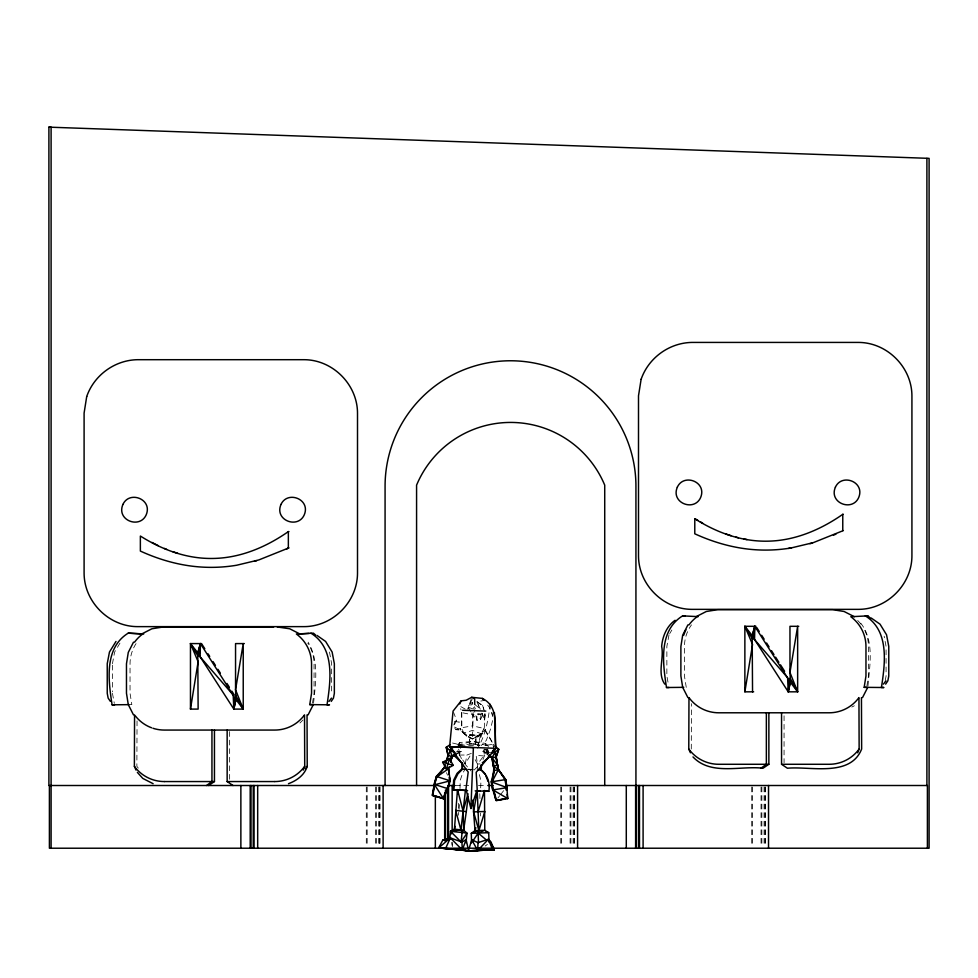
<?xml version="1.0" encoding="UTF-8"?>
<svg xmlns="http://www.w3.org/2000/svg" width="978" height="978" viewBox="0 0 978 978"><rect width="100%" height="100%" fill="white"/><g stroke="black" fill="none" stroke-linecap="round" stroke-linejoin="round"><path stroke-width="0.73" stroke-dasharray="4.89 3.67" d="M137.042 720.933L136.871 766.3A37.054 37.03 90 0 0 138.656 768.561M691.287 749.026L691.458 703.659M472.374 739.087L463.279 733.207L472.521 730.432L481.372 733.842L472.374 739.087L472.704 725.835M459.99 788.549L460.259 780.248L462.533 773.476L465.088 769.221M469.428 743.806L469.758 734.82L475.98 735.04L475.895 744.124L469.428 743.806L475.895 744.124M469.66 743.903L469.758 734.82M475.663 744.026L475.98 735.04M480.663 787.889L480.931 780.982L479.269 774.075M473.181 712.461L472.9 725.884L484.232 728.549L485.1 713.402L473.266 714.894M477.227 769.686L477.545 764.099L476.066 755.334L486.164 756.153M485.394 745.676L485.54 743.39L472.851 741.41L459.819 742.485L457.459 744.943L479.416 745.713M480.577 719.466L480.968 714.295L482.655 714.869L480.577 719.466L477.704 713.61L482.655 714.869M481.885 713.121L484.306 720.175L484.892 713.365M458.462 815.212L458.719 812.339M459.037 809.417L459.611 803.464M484.954 713.427L484.416 718.977L482.362 713.744M490.149 704.294C488.34 719.331 485.601 735.211 477.619 748.243M484.306 720.175L485.296 713.806M472.191 699.502L468.56 705.713L467.924 709.294L471.714 697.29M312.483 703.194L314.06 693.231L314.06 663.805A36.834 36.809 90 0 0 307.85 643.328M313.547 703.194C315.637 683.096 319.146 660.26 308.094 642.155M866.899 685.92L868.476 675.957L868.476 646.531A36.834 36.809 90 0 0 863.048 627.265M867.963 685.92C869.772 665.248 874.564 640.199 860.469 622.839M112.446 663.707L114.622 652.045L116.737 648.512M465.32 763.659L466.934 755.016L471.689 753.28L465.32 763.659L459.293 755.04L459.024 749.71M669.025 634.771L666.862 646.434L666.862 676.055L668.463 684.661M885.261 680.358L886.068 676.055L886.068 646.434L884.173 636.226M484.978 749.295L483.719 755.908L477.545 764.099L474.293 758.097M459.819 742.485L457.386 751.055M492.533 720.615L490.699 728.732L486.249 740.493L481.237 745.517M479.293 740.101L481.139 733.622L484.037 728.512L476.995 747.925M454.892 721.471L459.342 722.18L456.677 720.395L454.892 721.471L453.462 726.422L455.931 729.674L460.577 730.138L466.861 735.26L478.78 735.676L485.308 731.018L485.112 729.71L481.139 733.622L472.386 738.855L466.555 736.238L460.577 730.138L453.462 726.422L456.677 720.395L453.584 712.436M455.931 729.674L460.247 728.61L463.548 732.999L472.386 738.855L478.486 736.654L478.78 735.676M461.799 712.546L461.836 727.718L463.548 732.999L466.555 736.238L466.861 735.26M483.01 759.515L487.166 748.72M117.433 647.326L120.257 642.619M669.734 633.585L671.849 630.052M490.406 752.522L487.826 752.962L482.961 751.385L487.521 754.637L482.961 751.385L484.513 748.904M497.839 798.072L499.685 795.713M500.602 794.539L504.293 789.833M299.953 723.035L303.009 719.979M474.11 770.041L478.254 765.908M468.56 705.713L472.227 702.387L479.709 708.475L476.983 701.801L484.134 700.431M478.486 736.654L485.308 731.018L493.584 744.588M470.968 711.935L468.328 707.216L472.57 703.903L472.227 702.387L475.43 708.903M485.112 846.092L487.423 844.369M456.946 753.83L461.738 751.031L456.139 751.911M456.885 753.708L461.738 751.031L457.826 752.229M851.801 707.07L854.369 705.761M457.459 744.943L472.851 741.41L486.799 745.603M486.848 745.199L492.936 744.344L493.609 746.96M458.364 745.554L472.961 743.671L482.973 745.701M477.545 764.099L479.99 763.867M459.293 755.04L466.934 755.016M129.328 704.612L131.834 704.612L130.037 693.231L130.037 663.805A36.834 36.809 90 0 1 136.248 643.328M455.259 785.505L470.1 785.505M478.474 785.505L487.007 785.505M469.99 734.918L476.213 735.138M467.655 769.221L470.614 769.331M468.132 769.331L475.736 769.625M468.217 769.552L475.442 769.784M462.961 712.864L472.839 714.881L472.472 725.872L461.592 727.754L461.555 712.571M452.545 743.011L458.511 744.478L460.442 748.414M482.961 751.385L487.178 752.889M468.328 707.216L476.017 710.126M465.125 709.038L459.941 706.14L461.054 709.979M480.296 709.233L476.983 701.801L482.582 705.285L484.489 711.238M476.983 701.801L482.863 706.092M485.54 743.39L488.193 746.031L488.254 753.304M464.244 763.268L471.066 771.006M466.555 736.238L460.247 728.61L460.577 730.138M487.68 705.114L490.333 708.634L492.741 716.593M471.628 713.121L477.117 720.431L476.592 713.011M485.112 729.71L495.137 747.045M485.895 749.197L487.863 752.864M446.481 772.681L447.557 775.224M485.748 749.344L487.765 754.833M482.582 705.285L483.743 709.319M477.117 720.431L472.57 703.903M458.633 749.075L461.359 758.745M491.946 712.473L492.545 715.187M487.704 749.295L488.572 753.39M329.488 652.045L331.652 663.707L331.652 693.329M112.446 693.329L114.316 703.365M492.936 744.344L493.988 750.358M686.25 687.338L684.453 675.957L684.453 646.531A36.834 36.809 90 0 1 691.483 624.881M451.824 842.486L452.411 846.667M487.337 749.075L487.826 752.962M458.389 803.305L458.78 809.381M479.782 793.72L479.978 799.698M480.455 813.097L480.528 815.982M784.063 715.823L784.063 762.767M765.481 786.997L765.481 845.236M764.918 786.997L764.943 845.236M764.087 786.997L764.087 845.236M761.874 786.997L761.874 845.236M761.043 786.997L761.043 845.236M752.583 786.997L752.583 845.236M751.715 786.997L751.715 845.236M574.538 786.997L574.538 845.236M573.976 786.997L574 845.236M573.145 786.997L573.145 845.236M570.969 786.997L570.932 845.236M570.101 786.997L570.101 845.236M561.641 786.997L561.641 845.236M560.773 786.997L560.773 845.236M452.154 842.241L452.154 845.236M380.063 786.997L380.063 845.236M379.525 786.997L379.525 845.236M379.501 786.997L379.501 845.236M378.669 786.997L378.669 845.236M376.493 786.997L376.457 845.236M375.625 786.997L375.625 845.236M367.166 786.997L367.166 845.236M366.298 786.997L366.298 845.236M229.647 731.581L229.647 780.053M112.446 665.187L112.446 691.849M857.694 620.48A36.834 36.809 90 0 1 861.447 624.881"/><path stroke-width="1.47" d="M136.015 770.077L134.377 766.3L134.561 714.881M690.419 752.803L688.781 749.026L688.977 697.607A36.834 36.809 90 0 0 718.757 712.791L829.173 712.791A36.834 36.809 -90 0 0 858.941 697.607L859.136 749.026L857.682 752.803M475.174 790.847L488.841 791.324C490.271 783.17 487.619 774.784 480.931 769.698L485.247 774.417M470.956 805.53L470.883 808.5L477.191 789.503L476.176 772.314L495.846 748.317C493.193 731.788 501.188 707.73 482.288 698.39L471.714 697.29L466.164 700.26L461.151 700.847L453.058 711.116L449.623 746.642L468.205 772.033L465.968 789.099L470.883 808.5L473.389 747.644L449.611 746.679L456.445 754.417M462.533 762.889L462.349 769.319L461.983 763.072L453.768 755.248L455.882 755.065M478.401 769.918L481.262 769.992L481.421 764.845M479.354 850.383L468.352 850.848L477.655 850.481L478.034 842.645L471.799 839.845L468.352 850.848L494.367 849.833L490.883 841.789L488.474 839.246L478.034 842.645M481.127 764.967L481.262 769.992M467.582 790.579L453.071 789.784L453.67 780.2L457.019 773.427L461.763 769.014L466.714 769.478M453.914 790.09L454.55 780.517L457.949 773.794L462.398 769.356M466.005 842.657L466.995 833.17L463.645 830.2L460.895 829.833L450.552 831.361L461.09 841.985L462.081 832.498L463.645 830.2L466.298 811.642L463.095 811.202L457.496 789.613L454.428 829.185L450.552 831.361L449.697 839.491M234.867 697.681L233.828 709.099L243.229 709.099L243.229 643.585L235.551 689.735L236.016 699.368L233.828 709.099L199.145 655.199L198.033 652.766L200.417 643.585L235.832 699.368L233.828 709.099L233.18 694.979L200.135 656.886L200.417 643.585L197.764 652.766L198.131 709.099L190.465 709.099L190.465 643.585L201.529 643.585L204.805 648.732M789.283 680.407L788.231 691.825L797.645 691.825L797.645 626.311L789.967 672.448L790.432 682.094L788.231 691.825L753.561 637.925L752.449 635.492L754.82 626.311L790.248 682.094L788.231 691.825L787.596 677.705L754.551 639.612L754.82 626.311L752.18 635.492L752.547 691.825M199.145 655.199L200.417 643.585L198.571 654.05M753.561 637.925L754.82 626.311L752.987 636.764M455.112 826.373L454.428 829.185L460.895 829.833L455.675 810.469L463.132 811.202L460.895 829.833L462.081 832.498L466.995 833.17L461.09 841.985M466.31 811.642L468.12 796.789M447.19 788.109L443.535 798.72L432.655 795.554L434.293 784.344L443.535 798.72L447.655 788.635M310.894 633.157C335.161 648.194 330.698 680.688 327.019 704.808L329.513 704.808L309.757 704.612L311.554 693.231L311.554 663.805A36.834 36.809 90 0 0 296.383 634.001L313.4 633.157L315.564 634.991M867.816 615.871L865.31 615.871C889.577 630.92 885.114 663.414 881.422 687.522L883.929 687.522L864.173 687.338L865.97 675.957L865.97 646.531A36.834 36.809 90 0 0 850.799 616.727L867.816 615.871L871.056 618.634M190.465 709.099L198.131 661.776L190.465 643.585L197.764 652.766L199.157 652.766M753.659 691.825L744.869 691.825L752.547 644.49L744.869 626.311L755.945 626.311M471.616 842.853L471.274 833.329L475.015 830.603L473.584 811.899L477.24 790.811L480.137 790.713M443.535 798.72L432.3 795.114L434.293 784.344M495.259 746.312L498.743 749.258L494.966 752.18L492.093 757.901C496.555 768.598 490.614 779.136 492.692 789.943L507.13 787.645L505.65 779.576L498.572 769.772L493.34 765.957L492.093 757.901L489.452 754.515M432.655 795.554L434.733 784.857M483.645 794.772L484.465 790.554L484.782 830.249L488.707 832.694L489.049 842.229M449.428 777.461L449.721 780.297L447.887 788.708L434.061 784.27L436.371 776.398L444.318 767.608L445.283 764.772M449.195 766.764L448.547 768.965L450.198 780.835L434.513 784.796L436.371 776.398L450.198 780.835L447.887 788.708L447.411 788.17M492.692 789.943L491.213 781.874L494.159 770.468L491.836 757.742L488.511 755.358M449.477 758.537L446.384 769.099L442.643 762.278L449.477 758.537L453.205 765.358L446.384 769.099M478.499 842.608L478.156 833.073L484.856 811.495L473.584 811.899L472.936 799.955M468.022 793.757L463.095 811.202L465.406 790.395L458.816 789.735M475.846 827.694L475.015 830.603L484.782 830.249L478.156 833.073L471.274 833.329L478.865 830.469L477.24 790.811M434.513 784.796L436.824 776.923L444.318 767.608L444.966 765.407M446.151 762.033L447.973 755.187L446.237 747.29L450.027 744.723M445.112 765.566L444.464 767.767L436.824 776.923L448.401 768.794L449.061 774.552L448.547 768.965L444.318 767.608M451.029 748.194L446.029 761.886M450.613 761.911L452.166 756.63L455.43 753.635M448.56 784.234L449.721 780.297L449.391 777.424M478.071 811.74L484.465 790.554M496.469 755.688L498.743 749.258L496.249 757.045L497.521 765.187L498.572 769.772L505.65 779.576L506.359 787.437M438.645 847.902L468.609 850.848L462.288 849.931L450.381 837.914L438.645 847.902L462.288 849.931L466.127 839.637L461.934 842.082L450.381 837.914L442.814 840.114L438.645 847.902L468.609 850.848L466.127 839.637M303.266 770.077L304.72 766.3L304.525 714.881A36.834 36.809 -90 0 1 274.757 730.065L164.341 730.065A36.834 36.809 90 0 1 152.959 728.268M446.176 790.652L443.144 798.28L432.3 795.114M307.031 714.881L307.226 766.3C304.537 775.077 296.786 780.64 288.473 783.696M450.381 837.914L445.65 848.329L468.609 850.848M459.758 703.928L461.151 700.847M133.497 642.155L128.277 652.424L126.468 663.805L126.468 693.231L128.277 704.612L133.497 714.881M308.094 714.881L313.327 704.612M687.913 624.881L682.681 635.15L680.884 646.531L680.884 675.957L682.681 687.338L687.913 697.607M862.51 697.607L867.743 687.338M504.892 779.356L498.34 769.71L491.946 782.094L493.413 790.163M115.991 641.434L109.463 652.045L107.238 663.707L107.238 693.329L108.155 698.109L110.38 701.397M473.254 840.408L478.156 833.073L488.707 832.694L486.115 831.923M331.224 701.397L333.449 698.109L334.354 693.329L334.354 663.707L332.129 652.045L325.601 641.434L316.958 635.407M885.64 684.111L887.853 680.835L888.77 676.055L888.77 646.434L886.545 634.771L880.017 624.16L871.361 618.12M329.011 701.397L331.505 698.109M883.427 684.111L885.921 680.835M454.098 754.148L452.044 756.385L450.479 761.728L452.166 756.63L450.271 750.774L446.237 747.29L448.107 755.358L452.166 756.63L455.76 754.527M449.428 759.515L452.044 756.385L455.675 754.38M477.655 850.481L488.474 839.246L494.367 849.833L477.655 850.481L471.799 839.845M491.702 752.449L495.846 748.317L494.428 712.583M214.451 730.065L214.451 781.556L208.595 785.505M768.867 712.791L768.867 764.283L763.011 768.231C740.309 765.517 710.92 775.872 692.986 756.935M143.754 633.915L128.191 633.157C103.925 648.194 108.399 680.688 112.079 704.808L114.585 704.808M685.113 615.871L682.607 615.871C658.341 630.92 662.803 663.414 666.495 687.522L669.001 687.522M482.288 762.84L489.819 756.532L488.279 756.214M675.101 620.272C666.654 626.201 662.522 636.421 661.654 646.434C664.209 658.451 657.033 673.439 664.783 684.111M452.631 748.977L450.271 750.774L454.024 751.886M288.938 531.604L288.351 531.604C268.657 545.357 245.991 555.626 221.884 557.961A111.015 110.159 19.6 0 1 199.683 557.888C178.461 555.675 158.302 547.374 140.367 536.03L140.367 551.066C156.81 558.597 174.304 563.964 192.275 566.201A152.874 150.771 14.5 0 0 236.676 565.235L258.84 559.929L288.938 547.863L286.468 549.049M843.354 514.33L842.767 514.33C823.073 528.071 800.395 538.352 776.3 540.687A111.015 110.159 19.6 0 1 754.099 540.602C732.877 538.401 712.705 530.1 694.783 518.756L694.783 533.792C711.226 541.323 728.72 546.69 746.691 548.927A152.874 150.771 14.5 0 0 791.08 547.961L813.256 542.656L843.354 530.577M141.639 634.001L151.908 628.768L163.277 626.971L273.693 626.971M696.055 616.727L706.312 611.494L717.693 609.685L832.73 609.685L844.112 611.494L854.369 616.727M206.566 785.505L211.945 781.556L211.945 730.065M760.982 768.231L766.361 764.283L766.361 712.791M833.452 535.198L835.933 534.135M254.317 561.348L256.786 560.639M809.967 543.719L812.437 543.01M505.785 798.659L495.993 800.432L492.936 789.906L507.716 798.561L506.885 787.693M491.127 752.901L494.966 752.18L498.144 768.219M493.34 765.957L497.753 765.248L492.093 757.901L488.67 755.456M498.572 769.772L494.159 770.468M505.65 779.576L491.213 781.874M505.712 798.635L495.993 800.432L493.633 790.126L496.592 800.603L507.716 798.561L507.13 794.405M298.889 634.001L309.048 633.402M468.352 850.848L494.367 849.833M445.724 840.053L442.814 840.114L445.748 840.444M666.495 687.522L683.744 687.338M112.079 704.808L128.962 704.649M434.782 785.505L48.9 785.505L48.9 127.152L51.1 127.152L51.1 848.219M48.9 127.152L929.1 158.363L929.1 848.219L49.401 848.219L49.401 785.505M694.783 518.756L697.791 520.235M798.757 626.311L789.967 626.311L789.967 672.448L797.645 691.825L790.248 682.094M277.263 626.971L289.696 628.768L299.953 634.001M753.573 635.492L752.18 635.492L744.869 626.311L744.869 691.825M244.341 643.585L235.551 643.585L235.551 689.735L243.229 709.099L235.832 699.368M864.173 687.338L866.679 687.338M309.757 704.612L312.263 704.612M768.867 764.283L718.732 764.283A37.054 37.03 -90 0 1 688.781 749.026M781.556 712.791L781.556 764.283L829.185 764.283A37.054 37.03 90 0 0 859.136 749.026M164.316 781.556L214.451 781.556M227.153 730.065L227.153 781.556L274.769 781.556M447.704 785.505L454.99 785.505M487.814 785.505L493.046 785.505M505.724 785.505L927.401 785.505L927.401 848.219M462.545 710.26L485.797 711.092M453.071 789.784L458.572 789.906M495.846 748.317L449.623 746.642M483.523 790.799L488.841 791.324M682.607 615.871L698.17 616.641M128.191 633.157L142.702 634.001A36.834 36.809 90 0 0 134.561 642.155M462.081 832.498L450.552 831.361L451.53 833.892M744.075 539L747.021 539.599M735.933 537.105L738.402 537.766M453.205 765.358L442.643 762.278M506.384 790.212L506.139 787.473L507.13 787.645L491.946 782.094L494.391 770.542L493.56 766.019M507.105 798.39L507.716 798.561M497.521 765.187L496.249 757.045L491.836 757.742M726.092 534.037L731.006 535.687M172.898 551.726L177.825 553.377M164.292 548.413L166.749 549.404M232.996 785.505L227.153 781.556M158.13 545.602L151.981 542.46M153.118 783.696L142.776 778.415L137.36 772.351M471.714 697.29L474.685 698.94L474.697 704.441M700.248 521.726L702.705 523.206M478.156 833.073L486.873 840.395M492.936 750.444L494.966 752.18L494.281 749.576M781.556 764.283L787.412 768.231C810.187 766.043 850.408 777.547 861.642 749.026L861.447 697.607M482.288 698.39L484.134 700.431M756.764 627.595L759.221 631.458M761.679 635.309L764.136 639.16M766.593 643.011L769.05 646.874M771.508 650.725L773.965 654.575M775.603 657.155L778.879 662.289M780.517 664.857L784.625 671.287M208.082 653.866L209.72 656.434M212.996 661.58L215.453 665.431M217.911 669.282L220.368 673.145M226.933 683.414L229.39 687.277M231.847 691.128L234.304 694.979M744.869 626.311L752.449 638.793M190.465 643.585L198.033 656.067M790.09 678.267L797.645 691.825M235.674 695.541L243.229 709.099M485.821 775.811L488.083 781.41M488.474 839.246L492.692 849.968M473.584 811.899L478.865 830.469M490.149 704.294L490.748 707.021M505.137 780.701L505.626 783.402M506.139 787.473L506.531 790.248M753.292 635.492L753.573 638.793M198.876 652.766L199.06 654.967M457.496 789.613L457.79 794.173M461.934 842.082L462.288 849.931M463.132 811.202L463.645 830.2M926.899 158.363L926.899 785.505M842.767 514.33L842.767 530.577M768.525 785.505L768.525 848.219M643.096 785.505L643.096 848.219M639.49 785.505L639.49 848.219M638.658 785.505L638.658 848.219M636.446 785.505L636.446 848.219M635.932 785.505L635.932 486.2A125.428 125.428 0 0 0 510.504 360.772A125.428 125.428 0 0 0 385.075 486.2L385.075 785.505M635.614 785.505L635.614 848.219M626.287 785.505L626.287 848.219M604.722 785.505L604.722 485.149A101.908 101.908 0 0 0 416.579 485.149L416.579 785.505M577.582 785.505L577.582 848.219M452.154 785.505L452.154 831.789M448.547 785.505L448.547 839.258M447.716 786.997L447.716 839.258M445.503 789.98L445.503 839.258M444.672 792.975L444.672 840.75M435.344 795.958L435.344 848.219M383.107 785.505L383.107 848.219M288.351 531.604L288.351 547.863M257.679 785.505L257.679 848.219M254.072 785.505L254.072 848.219M253.241 785.505L253.241 848.219M251.028 785.505L251.028 848.219M250.197 785.505L250.197 848.219M240.869 785.505L240.869 848.219M151.614 727.803A36.834 36.809 90 0 1 135.429 716.03M304.72 766.3A37.054 37.03 90 0 1 274.769 781.556M307.226 766.3A37.054 37.03 -90 0 1 305.442 768.561M164.316 781.556A37.054 37.03 -90 0 1 134.377 766.3M791.434 547.961A152.874 150.759 -14.5 0 1 788.476 548.426M683.744 635.15A36.834 36.809 90 0 1 685.957 629.808M688.977 624.881A36.834 36.809 90 0 1 697.118 616.727M86.7 396.579L84.096 413.083L84.096 573.242C84.169 601.837 108.839 626.556 137.433 626.629L304.158 626.629C332.764 626.556 357.422 601.837 357.508 573.242L357.508 413.083C357.422 384.501 332.764 359.77 304.158 359.696L137.433 359.696C114.768 360.112 94.096 375.161 86.7 396.579M122.922 504.44C116.089 520.162 139.622 529.294 146.125 514.99C152.959 499.269 129.438 490.149 122.922 504.44M280.992 504.44C274.158 520.162 297.691 529.294 304.195 514.99C311.028 499.269 287.495 490.149 280.992 504.44M641.116 379.305L638.5 395.809L638.5 555.969C638.585 584.551 663.255 609.282 691.849 609.355L858.574 609.355C887.168 609.282 911.838 584.551 911.924 555.969L911.924 395.809C911.838 367.215 887.168 342.496 858.574 342.422L691.849 342.422C669.184 342.838 648.512 357.887 641.116 379.305M677.338 487.166C670.505 502.888 694.038 512.007 700.541 497.716C707.375 481.995 683.854 472.863 677.338 487.166M835.408 487.166C828.574 502.888 852.095 512.007 858.611 497.716C865.444 481.995 841.911 472.863 835.408 487.166"/></g></svg>
